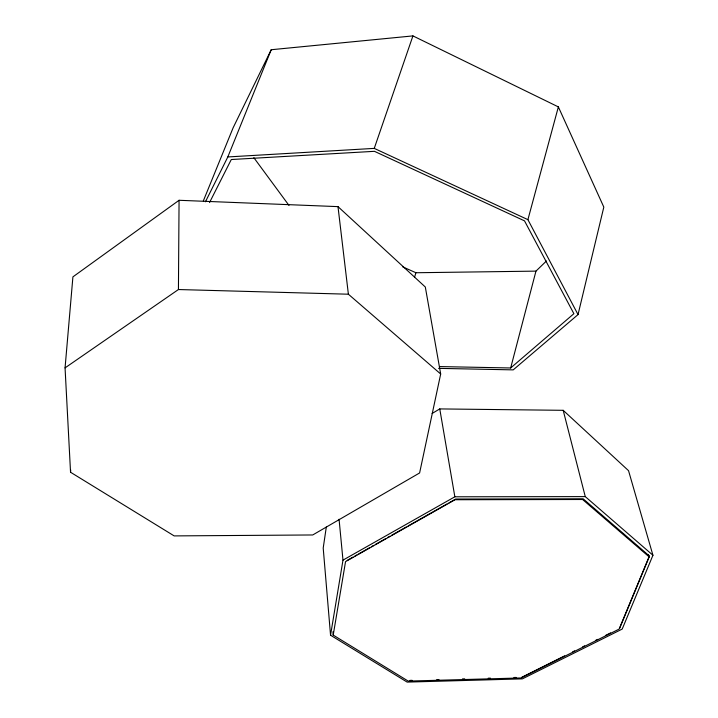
<?xml version="1.0" encoding="UTF-8"?>
<svg xmlns="http://www.w3.org/2000/svg" width="718" height="718" viewBox="0 0 718 718"><rect width="100%" height="100%" fill="white"/><g stroke="black" fill="none" stroke-linecap="round" stroke-linejoin="round"><path stroke-width="1.08" d="M65.06 367.876L178.432 289.534L179.069 200.286L337.99 206.631L425.316 287.021L440.681 374.006L419.608 472.956L312.725 534.964L174.16 535.906L70.543 472.247L65.06 367.876L72.913 276.87L179.069 200.286M70.543 472.247L70.714 470.021M326.313 527.03L323.208 548.049L330.549 635.215L407.142 682.1L522.363 678.869L622.201 629.076L652.94 555.265L628.537 470.676L563.19 410.319L439.757 408.919L432.101 413.487M330.549 635.215L342.98 560.139L339.067 519.249M333.215 635.098L345.546 561.629L455.032 499.728L582.603 499.504L649.045 556.791L619.131 629.085L521.25 677.945L408.201 681.095L333.215 635.098L332.928 631.768M438.563 368.361L513.208 369.878L578.035 314.592L603.82 207.098L558.362 106.901L412.931 35.9L271.216 49.73L233.126 127.786L203.329 200.905M439.479 366.575L510.669 367.975L535.96 271.126L546.434 261.011M578.035 314.592L527.909 219.663L558.362 106.901M414.618 277.004L415.937 272.741L535.96 271.126M205.429 201.794L227.821 156.946L374.257 148.384L412.931 35.9M227.821 156.946L271.216 49.73M619.589 628.412L649.521 556.118L583.142 498.813L455.724 499.037L448.938 502.869M209.548 202.548L231.286 159.531L374.446 151.319L524.517 220.866L573.888 313.694L510.669 367.975M342.98 560.139L454.853 496.793L585.269 496.614L652.94 555.265M347.171 560.417L352.987 557.123M354.925 556.028L356.864 554.933M358.803 553.838L369.465 547.807M371.403 546.712L373.342 545.617M375.281 544.522L385.943 538.491M387.882 537.396L389.82 536.301M391.75 535.206L406.289 526.985M408.228 525.89L447 503.964M521.735 677.271L564.671 655.839M572.659 651.845L574.66 650.849M582.648 646.864L584.64 645.859M595.626 640.375L597.627 639.379M605.615 635.394L610.605 632.899M409.888 680.386L412.123 680.323M436.732 679.641L438.967 679.578M462.455 678.923L464.69 678.86M488.186 678.205L490.421 678.142M513.909 677.496L516.143 677.433M178.432 289.534L348.383 294.209L440.681 374.006M402.708 266.863L415.937 272.741M374.257 148.384L527.909 219.663M253.849 157.7L288.986 205.42M648.426 554.637L649.045 556.791M563.19 410.319L585.269 496.614M439.757 408.919L454.853 496.793M337.99 206.631L348.383 294.209"/></g></svg>
